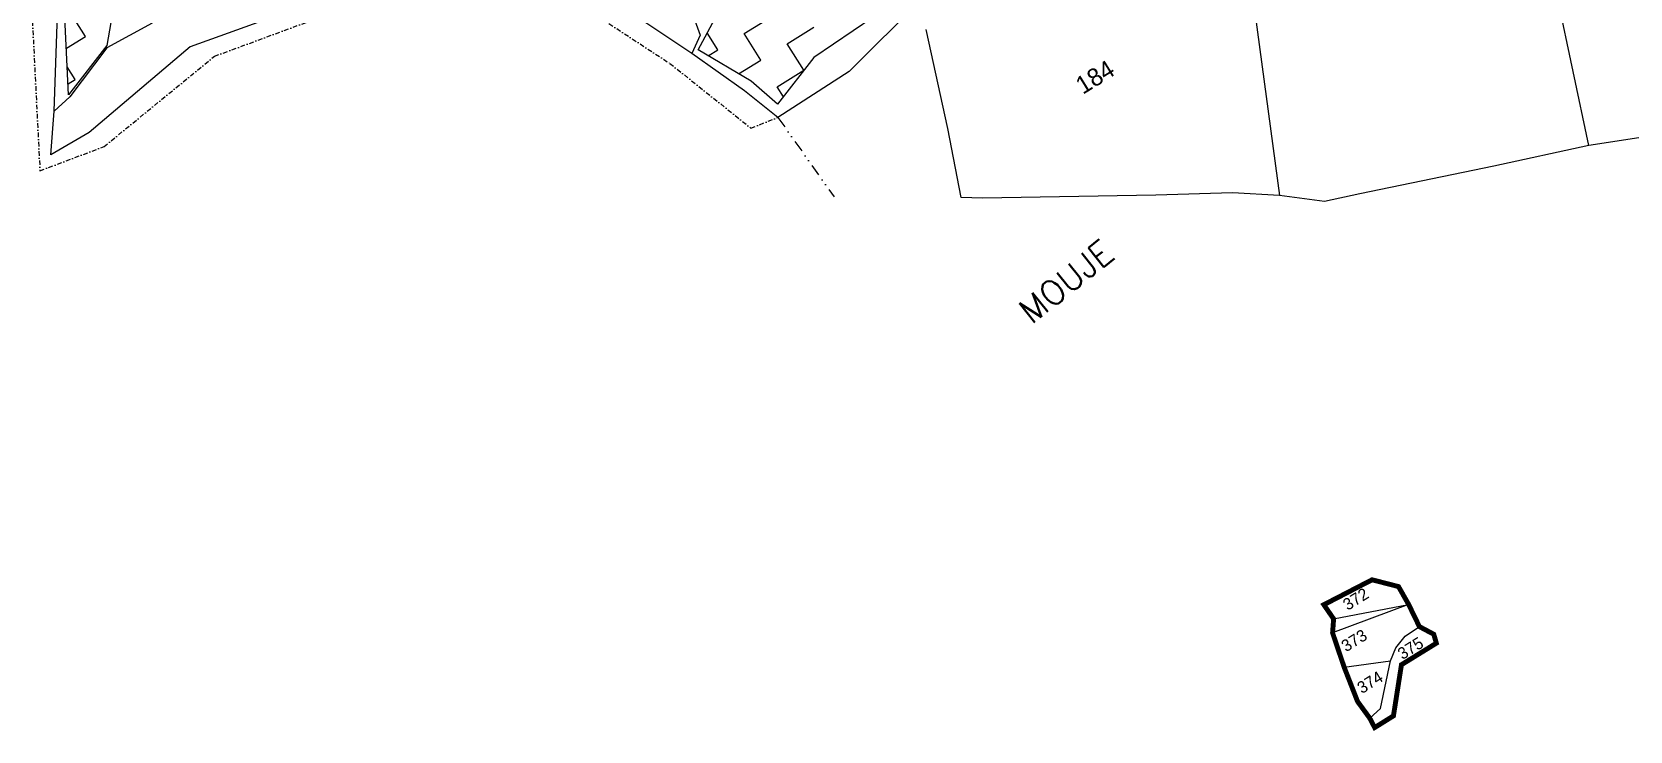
# Model space of a CAD drawing. Header units: metres. Extents: x 319724 to 326380, y 1825641 to 1831057.
# Drawn here: x 320363 to 322099, y 1826002 to 1826762 of the extents above; entities that cross this region are included whole.
import ezdxf

# ---------------------------------------------------------------- set-up
doc = ezdxf.new("R2010")
doc.units = ezdxf.units.M
doc.header["$MEASUREMENT"] = 0
doc.linetypes.add('DASHDOT', pattern=[1, 0.5, -0.25, 0, -0.25])
doc.linetypes.add('DIVIDE', pattern=[31.75, 12.7, -6.35, 0, -6.35, 0, -6.35])
for name, color, linetype in [('POLY_HATCH', 12, 'Continuous'), ('POLY_PARCEL', 6, 'Continuous'), ('POLY_WATER', 4, 'Continuous'), ('TEXT_MAPOUT', 7, 'Continuous'), ('TEXT_PARCEL', 7, 'Continuous'), ('V_BOUND_LINE', 7, 'Continuous'), ('V_BOUND_STREAM_LINE', 7, 'DASHDOT'), ('V_DIVIDE_LINE', 7, 'DIVIDE')]:
    doc.layers.add(name, color=color, linetype=linetype)
doc.styles.get("Standard").update_dxf_attribs({"font": 'simplex.shx'})
doc.styles.add('TEXT _PARCEL', font='', dxfattribs={"height": 0.18})
doc.styles.get('TEXT _PARCEL').set_extended_font_data('Kruti Dev 050')

msp = doc.modelspace()

# ---------------------------------------------------------------- linework, layer by layer
at = {"layer": 'POLY_HATCH'}
for p, q in [((320403.2, 1826693.4), (320398.5, 1826793.1)), ((320454.1, 1826801.6), (320444.8, 1826746.8)), ((321298.2, 1826791.9), (321212.8, 1826733.9)), ((321086.9, 1826742.1), (321107.6, 1826780.7)), ((320444.8, 1826746.8), (320403.2, 1826693.4)), ((321144.6, 1826708.3), (321086.9, 1826742.1)), ((321212.8, 1826733.9), (321173.4, 1826683.3)), ((321173.4, 1826683.3), (321144.6, 1826708.3)), ((320403.2, 1826693.4), (320403.2, 1826693.4)), ((321173.4, 1826683.3), (321173.4, 1826683.3))]:
    msp.add_line(p, q, dxfattribs=at)
at = {"layer": 'POLY_HATCH', "linetype": 'Continuous'}
for p, q in [((320421.4, 1826756.7), (320403.6, 1826785.5)), ((321137.2, 1826759.9), (321166.1, 1826777.8)), ((320400.8, 1826744), (320421.4, 1826756.7)), ((321108.3, 1826742.1), (321096.8, 1826760.7)), ((321155, 1826731.1), (321137.2, 1826759.9)), ((321183.9, 1826748.9), (321212.8, 1826766.7)), ((321097.8, 1826735.6), (321108.3, 1826742.1)), ((321201.7, 1826720), (321183.9, 1826748.9)), ((320410.3, 1826710), (320401.7, 1826723.9)), ((321131, 1826716.3), (321155, 1826731.1)), ((320402.6, 1826705.2), (320410.3, 1826710)), ((321172.8, 1826702.2), (321201.7, 1826720)), ((321179.6, 1826691.3), (321172.8, 1826702.2))]:
    msp.add_line(p, q, dxfattribs=at)
at = {"layer": 'POLY_PARCEL'}
for p, q in [((322054.6, 1826638.3), (321979.5, 1826992.3)), ((321067.1, 1826819), (321089.1, 1826758.2)), ((321688.2, 1826809), (321718.6, 1826584)), ((320493.8, 1826771.3), (320444.6, 1826744.4)), ((321089.1, 1826758.2), (321080.2, 1826738.2)), ((320444.6, 1826744.4), (320404.7, 1826691)), ((320404.7, 1826691), (320387.7, 1826675.7)), ((321718.6, 1826584), (321718.6, 1826584))]:
    msp.add_line(p, q, dxfattribs=at)
for points in [[(321858.8, 1826139.6), (321776.2, 1826108.6)], [(321777.3, 1826123.9), (321858.8, 1826139.6)], [(321816.5, 1826016.1), (321828.3, 1826026.7), (321839.1, 1826078.4), (321845, 1826092.4), (321855.1, 1826105), (321870.5, 1826115.5)], [(321788.8, 1826071.3), (321839.1, 1826078.4)]]:
    msp.add_lwpolyline(points, dxfattribs=at)
at = {"layer": 'POLY_WATER'}
for p, q in [((321080.2, 1826738.2), (320940.2, 1826832.1)), ((320387.7, 1826675.7), (320391.6, 1826791)), ((320627, 1826778.3), (320535.2, 1826745.6)), ((320535.2, 1826745.6), (320425.4, 1826652.4)), ((321137.5, 1826697.8), (321080.2, 1826738.2)), ((321173.7, 1826668.8), (321137.5, 1826697.8)), ((320383.9, 1826628.3), (320387.7, 1826675.7)), ((320425.4, 1826652.4), (320383.9, 1826628.3))]:
    msp.add_line(p, q, dxfattribs=at)
at = {"layer": 'V_BOUND_LINE'}
for p, q in [((321329.2, 1826797.1), (321251, 1826718.8)), ((321358.2, 1826656.6), (321334.8, 1826764.5)), ((321251, 1826718.8), (321173.7, 1826668.8)), ((321372.9, 1826581.8), (321358.2, 1826656.6)), ((322167.1, 1826655.6), (322054.6, 1826638.3)), ((322054.6, 1826638.3), (321951.2, 1826615.9)), ((321951.2, 1826615.9), (321805.8, 1826585.6)), ((321584.2, 1826584.3), (321395.8, 1826581)), ((321667.5, 1826586.8), (321584.2, 1826584.3)), ((321718.6, 1826584), (321667.5, 1826586.8)), ((321767.5, 1826577.3), (321718.6, 1826584)), ((321805.8, 1826585.6), (321767.5, 1826577.3)), ((321395.8, 1826581), (321372.9, 1826581.8))]:
    msp.add_line(p, q, dxfattribs=at)
at = {"layer": 'V_BOUND_LINE', "const_width": 5.34}
msp.add_lwpolyline([(321842.3, 1826018.5), (321821.9, 1826005.8), (321816.5, 1826016.1), (321803.3, 1826034.2), (321788.8, 1826071.3), (321776.2, 1826108.6), (321777.3, 1826123.9), (321766.7, 1826139.3), (321819.1, 1826166.4), (321847.8, 1826159), (321858.8, 1826139.6), (321870.5, 1826115.5), (321886.1, 1826107.2), (321888.9, 1826097.5), (321851, 1826074.1)], close=True, dxfattribs=at)
at = {"layer": 'V_BOUND_STREAM_LINE', "ltscale": 10}
for p, q in [((320880.3, 1826842.7), (321056.3, 1826727.5)), ((320561.7, 1826735.3), (320734.1, 1826799)), ((320363.4, 1826783.5), (320372.1, 1826610.9)), ((320441.7, 1826637.1), (320561.7, 1826735.3)), ((321056.3, 1826727.5), (321144.4, 1826657.2)), ((321144.4, 1826657.2), (321173.7, 1826668.8)), ((320372.1, 1826610.9), (320441.7, 1826637.1))]:
    msp.add_line(p, q, dxfattribs=at)
at = {"layer": 'V_DIVIDE_LINE'}
msp.add_line((321173.7, 1826668.8), (321234.7, 1826582.6), dxfattribs=at)

# ---------------------------------------------------------------- texts
at = {"layer": 'TEXT_MAPOUT'}
msp.add_text('MOUJE', height=26.72, rotation=38.8073, dxfattribs=at).set_placement((321449.2, 1826443.1))
at = {"layer": 'TEXT_PARCEL', "style": 'TEXT _PARCEL'}
for s, height, p in [('184', 19.24, (321504.9, 1826693.3)), ('372', 12.82, (321792.5, 1826132.5)), ('373', 12.82, (321790.8, 1826087.5)), ('375', 12.82, (321852, 1826079.1)), ('374', 12.82, (321808, 1826042.1))]:
    msp.add_text(s, height=height, rotation=31.6905, dxfattribs=at).set_placement(p)

doc.saveas('drawing.dxf')
